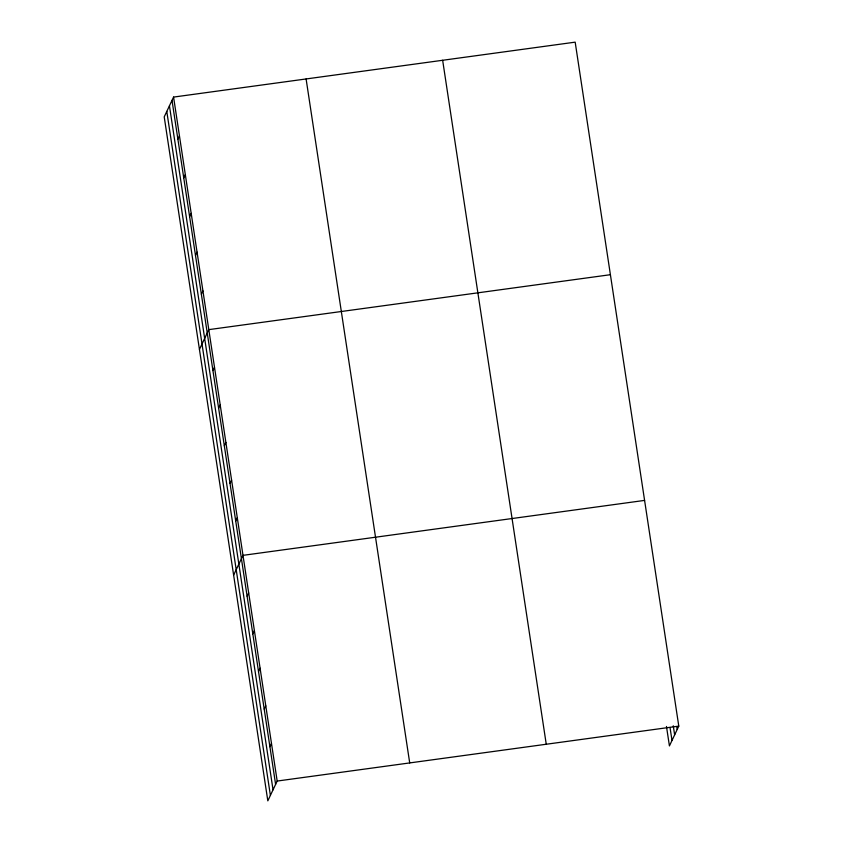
<?xml version="1.0" encoding="UTF-8"?>
<svg xmlns="http://www.w3.org/2000/svg" width="843" height="843" viewBox="0 0 843 843"><rect width="100%" height="100%" fill="white"/><g stroke="black" fill="none" stroke-linecap="round" stroke-linejoin="round"><path stroke-width="1.26" d="M173.574 97.082L164.216 116.882L267.821 800.85L277.178 781.05L173.574 97.082L575.179 42.15L678.784 726.118L669.426 745.918L666.476 726.455M177.884 139.158L179.443 135.849M183.753 177.915L185.323 174.606M189.622 216.672L191.192 213.363M195.492 255.429L197.062 252.12M201.361 294.186L202.931 290.877M199.443 349.434L208.801 329.634L610.406 274.702M212.931 370.562L214.501 367.253M218.632 408.181L220.202 404.872M224.333 445.799L225.892 442.491M230.023 483.418L231.593 480.11M235.724 521.037L237.294 517.728M233.627 575.137L242.995 555.347L644.589 500.405M247.125 596.275L248.685 592.966M252.816 633.894L254.386 630.585M258.516 671.513L260.087 668.204M264.217 709.132L265.777 705.812M269.918 746.75L271.478 743.431M277.178 781.05L678.784 726.118M676.824 726.835L677.214 729.427M673.272 725.791L674.642 734.864M670.027 727.498L671.997 740.47M442.649 60.275L546.253 744.243M306.104 78.957L409.709 762.926M172.014 100.401L275.608 784.369M169.443 105.839L273.037 789.807M166.788 111.445L270.392 795.413"/></g></svg>
